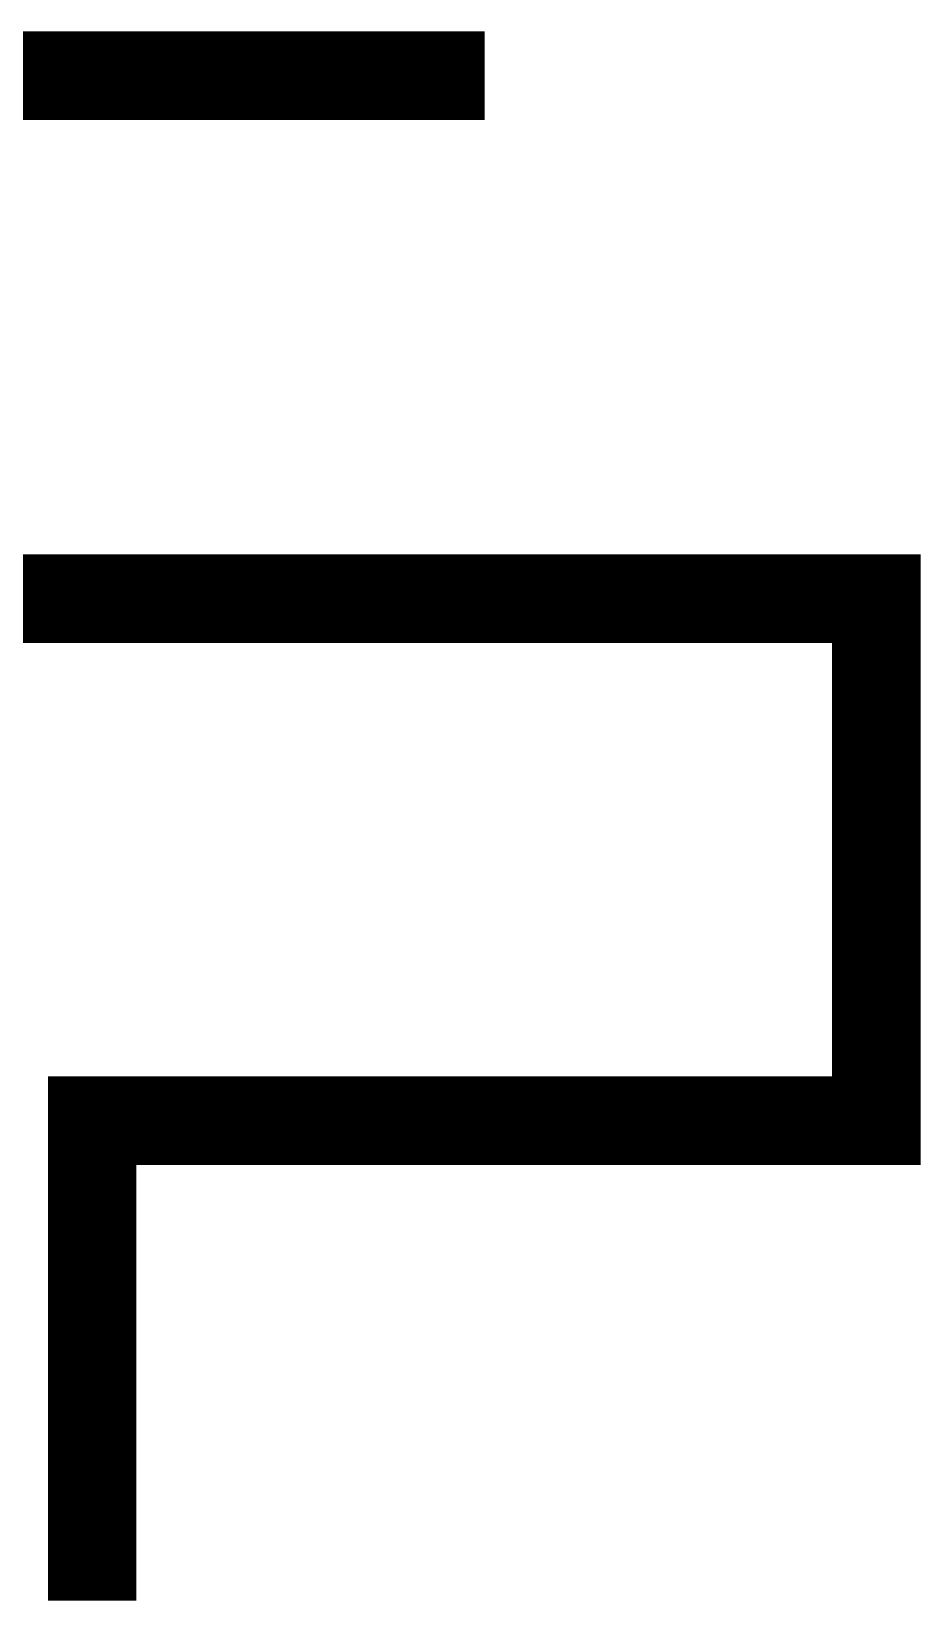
# Model space of a CAD drawing. Extents: x 7.43 to 8.92, y 8.58 to 10.
# Drawn here: x 8.121 to 8.925, y 8.577 to 9.997 of the extents above; entities that cross this region are included whole.
import ezdxf

# ---------------------------------------------------------------- set-up
doc = ezdxf.new("R2010")
doc.units = 0
doc.header["$LTSCALE"] = 25
doc.layers.get('0').update_dxf_attribs({"linetype": 'CONTINUOUS'})

msp = doc.modelspace()

# ---------------------------------------------------------------- linework, layer by layer
at = {"color": 2, "const_width": 0.001}
for points in [[(7.428, 9.917), (8.53, 9.917), (8.53, 9.996), (7.428, 9.996), (7.428, 9.917)], [(7.428, 9.995), (8.53, 9.995)], [(7.428, 9.994), (8.53, 9.994)], [(7.428, 9.993), (8.53, 9.993)], [(7.428, 9.992), (8.53, 9.992)], [(7.428, 9.991), (8.53, 9.991)], [(7.428, 9.99), (8.53, 9.99)], [(7.428, 9.989), (8.53, 9.989)], [(7.428, 9.988), (8.53, 9.988)], [(7.428, 9.987), (8.53, 9.987)], [(7.428, 9.986), (8.53, 9.986)], [(7.428, 9.985), (8.53, 9.985)], [(7.428, 9.984), (8.53, 9.984)], [(7.428, 9.983), (8.53, 9.983)], [(7.428, 9.982), (8.53, 9.982)], [(7.428, 9.981), (8.53, 9.981)], [(7.428, 9.98), (8.53, 9.98)], [(7.428, 9.979), (8.53, 9.979)], [(7.428, 9.978), (8.53, 9.978)], [(7.428, 9.977), (8.53, 9.977)], [(7.428, 9.976), (8.53, 9.976)], [(7.428, 9.975), (8.53, 9.975)], [(7.428, 9.974), (8.53, 9.974)], [(7.428, 9.973), (8.53, 9.973)], [(7.428, 9.972), (8.53, 9.972)], [(7.428, 9.971), (8.53, 9.971)], [(7.428, 9.97), (8.53, 9.97)], [(7.428, 9.969), (8.53, 9.969)], [(7.428, 9.968), (8.53, 9.968)], [(7.428, 9.967), (8.53, 9.967)], [(7.428, 9.966), (8.53, 9.966)], [(7.428, 9.965), (8.53, 9.965)], [(7.428, 9.964), (8.53, 9.964)], [(7.428, 9.963), (8.53, 9.963)], [(7.428, 9.962), (8.53, 9.962)], [(7.428, 9.961), (8.53, 9.961)], [(7.428, 9.96), (8.53, 9.96)], [(7.428, 9.959), (8.53, 9.959)], [(7.428, 9.958), (8.53, 9.958)], [(7.428, 9.957), (8.53, 9.957)], [(7.428, 9.956), (8.53, 9.956)], [(7.428, 9.955), (8.53, 9.955)], [(7.428, 9.954), (8.53, 9.954)], [(7.428, 9.953), (8.53, 9.953)], [(7.428, 9.952), (8.53, 9.952)], [(7.428, 9.951), (8.53, 9.951)], [(7.428, 9.95), (8.53, 9.95)], [(7.428, 9.949), (8.53, 9.949)], [(7.428, 9.948), (8.53, 9.948)], [(7.428, 9.947), (8.53, 9.947)], [(7.428, 9.946), (8.53, 9.946)], [(7.428, 9.945), (8.53, 9.945)], [(7.428, 9.944), (8.53, 9.944)], [(7.428, 9.943), (8.53, 9.943)], [(7.428, 9.942), (8.53, 9.942)], [(7.428, 9.941), (8.53, 9.941)], [(7.428, 9.94), (8.53, 9.94)], [(7.428, 9.939), (8.53, 9.939)], [(7.428, 9.938), (8.53, 9.938)], [(7.428, 9.937), (8.53, 9.937)], [(7.428, 9.936), (8.53, 9.936)], [(7.428, 9.935), (8.53, 9.935)], [(7.428, 9.934), (8.53, 9.934)], [(7.428, 9.933), (8.53, 9.933)], [(7.428, 9.932), (8.53, 9.932)], [(7.428, 9.931), (8.53, 9.931)], [(7.428, 9.93), (8.53, 9.93)], [(7.428, 9.929), (8.53, 9.929)], [(7.428, 9.928), (8.53, 9.928)], [(7.428, 9.927), (8.53, 9.927)], [(7.428, 9.926), (8.53, 9.926)], [(7.428, 9.925), (8.53, 9.925)], [(7.428, 9.924), (8.53, 9.924)], [(7.428, 9.923), (8.53, 9.923)], [(7.428, 9.922), (8.53, 9.922)], [(7.428, 9.921), (8.53, 9.921)], [(7.428, 9.92), (8.53, 9.92)], [(7.428, 9.919), (8.53, 9.919)], [(7.428, 9.918), (8.53, 9.918)], [(7.428, 9.917), (8.53, 9.917)], [(7.428, 9.444), (8.924, 9.444), (8.924, 9.523), (7.428, 9.523), (7.428, 9.444)], [(7.428, 9.523), (8.924, 9.523)], [(7.428, 9.522), (8.924, 9.522)], [(7.428, 9.521), (8.924, 9.521)], [(7.428, 9.52), (8.924, 9.52)], [(7.428, 9.519), (8.924, 9.519)], [(7.428, 9.518), (8.924, 9.518)], [(7.428, 9.517), (8.924, 9.517)], [(7.428, 9.516), (8.924, 9.516)], [(7.428, 9.515), (8.924, 9.515)], [(7.428, 9.514), (8.924, 9.514)], [(7.428, 9.513), (8.924, 9.513)], [(7.428, 9.512), (8.924, 9.512)], [(7.428, 9.511), (8.924, 9.511)], [(7.428, 9.51), (8.924, 9.51)], [(7.428, 9.509), (8.924, 9.509)], [(7.428, 9.508), (8.924, 9.508)], [(7.428, 9.507), (8.924, 9.507)], [(7.428, 9.506), (8.924, 9.506)], [(7.428, 9.505), (8.924, 9.505)], [(7.428, 9.504), (8.924, 9.504)], [(7.428, 9.503), (8.924, 9.503)], [(7.428, 9.502), (8.924, 9.502)], [(7.428, 9.501), (8.924, 9.501)], [(7.428, 9.5), (8.924, 9.5)], [(7.428, 9.499), (8.924, 9.499)], [(7.428, 9.498), (8.924, 9.498)], [(7.428, 9.497), (8.924, 9.497)], [(7.428, 9.496), (8.924, 9.496)], [(7.428, 9.495), (8.924, 9.495)], [(7.428, 9.494), (8.924, 9.494)], [(7.428, 9.493), (8.924, 9.493)], [(7.428, 9.492), (8.924, 9.492)], [(7.428, 9.491), (8.924, 9.491)], [(7.428, 9.49), (8.924, 9.49)], [(7.428, 9.489), (8.924, 9.489)], [(7.428, 9.488), (8.924, 9.488)], [(7.428, 9.487), (8.924, 9.487)], [(7.428, 9.486), (8.924, 9.486)], [(7.428, 9.485), (8.924, 9.485)], [(7.428, 9.484), (8.924, 9.484)], [(7.428, 9.483), (8.924, 9.483)], [(7.428, 9.482), (8.924, 9.482)], [(7.428, 9.481), (8.924, 9.481)], [(7.428, 9.48), (8.924, 9.48)], [(7.428, 9.479), (8.924, 9.479)], [(7.428, 9.478), (8.924, 9.478)], [(7.428, 9.477), (8.924, 9.477)], [(7.428, 9.476), (8.924, 9.476)], [(7.428, 9.475), (8.924, 9.475)], [(7.428, 9.474), (8.924, 9.474)], [(7.428, 9.473), (8.924, 9.473)], [(7.428, 9.472), (8.924, 9.472)], [(7.428, 9.471), (8.924, 9.471)], [(7.428, 9.47), (8.924, 9.47)], [(7.428, 9.469), (8.924, 9.469)], [(7.428, 9.468), (8.924, 9.468)], [(7.428, 9.467), (8.924, 9.467)], [(7.428, 9.466), (8.924, 9.466)], [(7.428, 9.465), (8.924, 9.465)], [(7.428, 9.464), (8.924, 9.464)], [(7.428, 9.463), (8.924, 9.463)], [(7.428, 9.462), (8.924, 9.462)], [(7.428, 9.461), (8.924, 9.461)], [(7.428, 9.46), (8.924, 9.46)], [(7.428, 9.459), (8.924, 9.459)], [(7.428, 9.458), (8.924, 9.458)], [(7.428, 9.457), (8.924, 9.457)], [(7.428, 9.456), (8.924, 9.456)], [(7.428, 9.455), (8.924, 9.455)], [(7.428, 9.454), (8.924, 9.454)], [(7.428, 9.453), (8.924, 9.453)], [(7.428, 9.452), (8.924, 9.452)], [(7.428, 9.451), (8.924, 9.451)], [(7.428, 9.45), (8.924, 9.45)], [(7.428, 9.449), (8.924, 9.449)], [(7.428, 9.448), (8.924, 9.448)], [(7.428, 9.447), (8.924, 9.447)], [(7.428, 9.446), (8.924, 9.446)], [(7.428, 9.445), (8.924, 9.445)], [(8.924, 9.444), (8.845, 9.444), (8.845, 9.051), (8.924, 9.051), (8.924, 9.444)], [(8.845, 9.444), (8.924, 9.444)], [(8.845, 9.443), (8.924, 9.443)], [(8.845, 9.442), (8.924, 9.442)], [(8.845, 9.441), (8.924, 9.441)], [(8.845, 9.44), (8.924, 9.44)], [(8.845, 9.439), (8.924, 9.439)], [(8.845, 9.438), (8.924, 9.438)], [(8.845, 9.437), (8.924, 9.437)], [(8.845, 9.436), (8.924, 9.436)], [(8.845, 9.435), (8.924, 9.435)], [(8.845, 9.434), (8.924, 9.434)], [(8.845, 9.433), (8.924, 9.433)], [(8.845, 9.432), (8.924, 9.432)], [(8.845, 9.431), (8.924, 9.431)], [(8.845, 9.43), (8.924, 9.43)], [(8.845, 9.429), (8.924, 9.429)], [(8.845, 9.428), (8.924, 9.428)], [(8.845, 9.427), (8.924, 9.427)], [(8.845, 9.426), (8.924, 9.426)], [(8.845, 9.425), (8.924, 9.425)], [(8.845, 9.424), (8.924, 9.424)], [(8.845, 9.423), (8.924, 9.423)], [(8.845, 9.422), (8.924, 9.422)], [(8.845, 9.421), (8.924, 9.421)], [(8.845, 9.42), (8.924, 9.42)], [(8.845, 9.419), (8.924, 9.419)], [(8.845, 9.418), (8.924, 9.418)], [(8.845, 9.417), (8.924, 9.417)], [(8.845, 9.416), (8.924, 9.416)], [(8.845, 9.415), (8.924, 9.415)], [(8.845, 9.414), (8.924, 9.414)], [(8.845, 9.413), (8.924, 9.413)], [(8.845, 9.412), (8.924, 9.412)], [(8.845, 9.411), (8.924, 9.411)], [(8.845, 9.41), (8.924, 9.41)], [(8.845, 9.409), (8.924, 9.409)], [(8.845, 9.408), (8.924, 9.408)], [(8.845, 9.407), (8.924, 9.407)], [(8.845, 9.406), (8.924, 9.406)], [(8.845, 9.405), (8.924, 9.405)], [(8.845, 9.404), (8.924, 9.404)], [(8.845, 9.403), (8.924, 9.403)], [(8.845, 9.402), (8.924, 9.402)], [(8.845, 9.401), (8.924, 9.401)], [(8.845, 9.4), (8.924, 9.4)], [(8.845, 9.399), (8.924, 9.399)], [(8.845, 9.398), (8.924, 9.398)], [(8.845, 9.397), (8.924, 9.397)], [(8.845, 9.396), (8.924, 9.396)], [(8.845, 9.395), (8.924, 9.395)], [(8.845, 9.394), (8.924, 9.394)], [(8.845, 9.393), (8.924, 9.393)], [(8.845, 9.392), (8.924, 9.392)], [(8.845, 9.391), (8.924, 9.391)], [(8.845, 9.39), (8.924, 9.39)], [(8.845, 9.389), (8.924, 9.389)], [(8.845, 9.388), (8.924, 9.388)], [(8.845, 9.387), (8.924, 9.387)], [(8.845, 9.386), (8.924, 9.386)], [(8.845, 9.385), (8.924, 9.385)], [(8.845, 9.384), (8.924, 9.384)], [(8.845, 9.383), (8.924, 9.383)], [(8.845, 9.382), (8.924, 9.382)], [(8.845, 9.381), (8.924, 9.381)], [(8.845, 9.38), (8.924, 9.38)], [(8.845, 9.379), (8.924, 9.379)], [(8.845, 9.378), (8.924, 9.378)], [(8.845, 9.377), (8.924, 9.377)], [(8.845, 9.376), (8.924, 9.376)], [(8.845, 9.375), (8.924, 9.375)], [(8.845, 9.374), (8.924, 9.374)], [(8.845, 9.373), (8.924, 9.373)], [(8.845, 9.372), (8.924, 9.372)], [(8.845, 9.371), (8.924, 9.371)], [(8.845, 9.37), (8.924, 9.37)], [(8.845, 9.369), (8.924, 9.369)], [(8.845, 9.368), (8.924, 9.368)], [(8.845, 9.367), (8.924, 9.367)], [(8.845, 9.366), (8.924, 9.366)], [(8.845, 9.365), (8.924, 9.365)], [(8.845, 9.364), (8.924, 9.364)], [(8.845, 9.363), (8.924, 9.363)], [(8.845, 9.362), (8.924, 9.362)], [(8.845, 9.361), (8.924, 9.361)], [(8.845, 9.36), (8.924, 9.36)], [(8.845, 9.359), (8.924, 9.359)], [(8.845, 9.358), (8.924, 9.358)], [(8.845, 9.357), (8.924, 9.357)], [(8.845, 9.356), (8.924, 9.356)], [(8.845, 9.355), (8.924, 9.355)], [(8.845, 9.354), (8.924, 9.354)], [(8.845, 9.353), (8.924, 9.353)], [(8.845, 9.352), (8.924, 9.352)], [(8.845, 9.351), (8.924, 9.351)], [(8.845, 9.35), (8.924, 9.35)], [(8.845, 9.349), (8.924, 9.349)], [(8.845, 9.348), (8.924, 9.348)], [(8.845, 9.347), (8.924, 9.347)], [(8.845, 9.346), (8.924, 9.346)], [(8.845, 9.345), (8.924, 9.345)], [(8.845, 9.344), (8.924, 9.344)], [(8.845, 9.343), (8.924, 9.343)], [(8.845, 9.342), (8.924, 9.342)], [(8.845, 9.341), (8.924, 9.341)], [(8.845, 9.34), (8.924, 9.34)], [(8.845, 9.339), (8.924, 9.339)], [(8.845, 9.338), (8.924, 9.338)], [(8.845, 9.337), (8.924, 9.337)], [(8.845, 9.336), (8.924, 9.336)], [(8.845, 9.335), (8.924, 9.335)], [(8.845, 9.334), (8.924, 9.334)], [(8.845, 9.333), (8.924, 9.333)], [(8.845, 9.332), (8.924, 9.332)], [(8.845, 9.331), (8.924, 9.331)], [(8.845, 9.33), (8.924, 9.33)], [(8.845, 9.329), (8.924, 9.329)], [(8.845, 9.328), (8.924, 9.328)], [(8.845, 9.327), (8.924, 9.327)], [(8.845, 9.326), (8.924, 9.326)], [(8.845, 9.325), (8.924, 9.325)], [(8.845, 9.324), (8.924, 9.324)], [(8.845, 9.323), (8.924, 9.323)], [(8.845, 9.322), (8.924, 9.322)], [(8.845, 9.321), (8.924, 9.321)], [(8.845, 9.32), (8.924, 9.32)], [(8.845, 9.319), (8.924, 9.319)], [(8.845, 9.318), (8.924, 9.318)], [(8.845, 9.317), (8.924, 9.317)], [(8.845, 9.316), (8.924, 9.316)], [(8.845, 9.315), (8.924, 9.315)], [(8.845, 9.314), (8.924, 9.314)], [(8.845, 9.313), (8.924, 9.313)], [(8.845, 9.312), (8.924, 9.312)], [(8.845, 9.311), (8.924, 9.311)], [(8.845, 9.31), (8.924, 9.31)], [(8.845, 9.309), (8.924, 9.309)], [(8.845, 9.308), (8.924, 9.308)], [(8.845, 9.307), (8.924, 9.307)], [(8.845, 9.306), (8.924, 9.306)], [(8.845, 9.305), (8.924, 9.305)], [(8.845, 9.304), (8.924, 9.304)], [(8.845, 9.303), (8.924, 9.303)], [(8.845, 9.302), (8.924, 9.302)], [(8.845, 9.301), (8.924, 9.301)], [(8.845, 9.3), (8.924, 9.3)], [(8.845, 9.299), (8.924, 9.299)], [(8.845, 9.298), (8.924, 9.298)], [(8.845, 9.297), (8.924, 9.297)], [(8.845, 9.296), (8.924, 9.296)], [(8.845, 9.295), (8.924, 9.295)], [(8.845, 9.294), (8.924, 9.294)], [(8.845, 9.293), (8.924, 9.293)], [(8.845, 9.292), (8.924, 9.292)], [(8.845, 9.291), (8.924, 9.291)], [(8.845, 9.29), (8.924, 9.29)], [(8.845, 9.289), (8.924, 9.289)], [(8.845, 9.288), (8.924, 9.288)], [(8.845, 9.287), (8.924, 9.287)], [(8.845, 9.286), (8.924, 9.286)], [(8.845, 9.285), (8.924, 9.285)], [(8.845, 9.284), (8.924, 9.284)], [(8.845, 9.283), (8.924, 9.283)], [(8.845, 9.282), (8.924, 9.282)], [(8.845, 9.281), (8.924, 9.281)], [(8.845, 9.28), (8.924, 9.28)], [(8.845, 9.279), (8.924, 9.279)], [(8.845, 9.278), (8.924, 9.278)], [(8.845, 9.277), (8.924, 9.277)], [(8.845, 9.276), (8.924, 9.276)], [(8.845, 9.275), (8.924, 9.275)], [(8.845, 9.274), (8.924, 9.274)], [(8.845, 9.273), (8.924, 9.273)], [(8.845, 9.272), (8.924, 9.272)], [(8.845, 9.271), (8.924, 9.271)], [(8.845, 9.27), (8.924, 9.27)], [(8.845, 9.269), (8.924, 9.269)], [(8.845, 9.268), (8.924, 9.268)], [(8.845, 9.267), (8.924, 9.267)], [(8.845, 9.266), (8.924, 9.266)], [(8.845, 9.265), (8.924, 9.265)], [(8.845, 9.264), (8.924, 9.264)], [(8.845, 9.263), (8.924, 9.263)], [(8.845, 9.262), (8.924, 9.262)], [(8.845, 9.261), (8.924, 9.261)], [(8.845, 9.26), (8.924, 9.26)], [(8.845, 9.259), (8.924, 9.259)], [(8.845, 9.258), (8.924, 9.258)], [(8.845, 9.257), (8.924, 9.257)], [(8.845, 9.256), (8.924, 9.256)], [(8.845, 9.255), (8.924, 9.255)], [(8.845, 9.254), (8.924, 9.254)], [(8.845, 9.253), (8.924, 9.253)], [(8.845, 9.252), (8.924, 9.252)], [(8.845, 9.251), (8.924, 9.251)], [(8.845, 9.25), (8.924, 9.25)], [(8.845, 9.249), (8.924, 9.249)], [(8.845, 9.248), (8.924, 9.248)], [(8.845, 9.247), (8.924, 9.247)], [(8.845, 9.246), (8.924, 9.246)], [(8.845, 9.245), (8.924, 9.245)], [(8.845, 9.244), (8.924, 9.244)], [(8.845, 9.243), (8.924, 9.243)], [(8.845, 9.242), (8.924, 9.242)], [(8.845, 9.241), (8.924, 9.241)], [(8.845, 9.24), (8.924, 9.24)], [(8.845, 9.239), (8.924, 9.239)], [(8.845, 9.238), (8.924, 9.238)], [(8.845, 9.237), (8.924, 9.237)], [(8.845, 9.236), (8.924, 9.236)], [(8.845, 9.235), (8.924, 9.235)], [(8.845, 9.234), (8.924, 9.234)], [(8.845, 9.233), (8.924, 9.233)], [(8.845, 9.232), (8.924, 9.232)], [(8.845, 9.231), (8.924, 9.231)], [(8.845, 9.23), (8.924, 9.23)], [(8.845, 9.229), (8.924, 9.229)], [(8.845, 9.228), (8.924, 9.228)], [(8.845, 9.227), (8.924, 9.227)], [(8.845, 9.226), (8.924, 9.226)], [(8.845, 9.225), (8.924, 9.225)], [(8.845, 9.224), (8.924, 9.224)], [(8.845, 9.223), (8.924, 9.223)], [(8.845, 9.222), (8.924, 9.222)], [(8.845, 9.221), (8.924, 9.221)], [(8.845, 9.22), (8.924, 9.22)], [(8.845, 9.219), (8.924, 9.219)], [(8.845, 9.218), (8.924, 9.218)], [(8.845, 9.217), (8.924, 9.217)], [(8.845, 9.216), (8.924, 9.216)], [(8.845, 9.215), (8.924, 9.215)], [(8.845, 9.214), (8.924, 9.214)], [(8.845, 9.213), (8.924, 9.213)], [(8.845, 9.212), (8.924, 9.212)], [(8.845, 9.211), (8.924, 9.211)], [(8.845, 9.21), (8.924, 9.21)], [(8.845, 9.209), (8.924, 9.209)], [(8.845, 9.208), (8.924, 9.208)], [(8.845, 9.207), (8.924, 9.207)], [(8.845, 9.206), (8.924, 9.206)], [(8.845, 9.205), (8.924, 9.205)], [(8.845, 9.204), (8.924, 9.204)], [(8.845, 9.203), (8.924, 9.203)], [(8.845, 9.202), (8.924, 9.202)], [(8.845, 9.201), (8.924, 9.201)], [(8.845, 9.2), (8.924, 9.2)], [(8.845, 9.199), (8.924, 9.199)], [(8.845, 9.198), (8.924, 9.198)], [(8.845, 9.197), (8.924, 9.197)], [(8.845, 9.196), (8.924, 9.196)], [(8.845, 9.195), (8.924, 9.195)], [(8.845, 9.194), (8.924, 9.194)], [(8.845, 9.193), (8.924, 9.193)], [(8.845, 9.192), (8.924, 9.192)], [(8.845, 9.191), (8.924, 9.191)], [(8.845, 9.19), (8.924, 9.19)], [(8.845, 9.189), (8.924, 9.189)], [(8.845, 9.188), (8.924, 9.188)], [(8.845, 9.187), (8.924, 9.187)], [(8.845, 9.186), (8.924, 9.186)], [(8.845, 9.185), (8.924, 9.185)], [(8.845, 9.184), (8.924, 9.184)], [(8.845, 9.183), (8.924, 9.183)], [(8.845, 9.182), (8.924, 9.182)], [(8.845, 9.181), (8.924, 9.181)], [(8.845, 9.18), (8.924, 9.18)], [(8.845, 9.179), (8.924, 9.179)], [(8.845, 9.178), (8.924, 9.178)], [(8.845, 9.177), (8.924, 9.177)], [(8.845, 9.176), (8.924, 9.176)], [(8.845, 9.175), (8.924, 9.175)], [(8.845, 9.174), (8.924, 9.174)], [(8.845, 9.173), (8.924, 9.173)], [(8.845, 9.172), (8.924, 9.172)], [(8.845, 9.171), (8.924, 9.171)], [(8.845, 9.17), (8.924, 9.17)], [(8.845, 9.169), (8.924, 9.169)], [(8.845, 9.168), (8.924, 9.168)], [(8.845, 9.167), (8.924, 9.167)], [(8.845, 9.166), (8.924, 9.166)], [(8.845, 9.165), (8.924, 9.165)], [(8.845, 9.164), (8.924, 9.164)], [(8.845, 9.163), (8.924, 9.163)], [(8.845, 9.162), (8.924, 9.162)], [(8.845, 9.161), (8.924, 9.161)], [(8.845, 9.16), (8.924, 9.16)], [(8.845, 9.159), (8.924, 9.159)], [(8.845, 9.158), (8.924, 9.158)], [(8.845, 9.157), (8.924, 9.157)], [(8.845, 9.156), (8.924, 9.156)], [(8.845, 9.155), (8.924, 9.155)], [(8.845, 9.154), (8.924, 9.154)], [(8.845, 9.153), (8.924, 9.153)], [(8.845, 9.152), (8.924, 9.152)], [(8.845, 9.151), (8.924, 9.151)], [(8.845, 9.15), (8.924, 9.15)], [(8.845, 9.149), (8.924, 9.149)], [(8.845, 9.148), (8.924, 9.148)], [(8.845, 9.147), (8.924, 9.147)], [(8.845, 9.146), (8.924, 9.146)], [(8.845, 9.145), (8.924, 9.145)], [(8.845, 9.144), (8.924, 9.144)], [(8.845, 9.143), (8.924, 9.143)], [(8.845, 9.142), (8.924, 9.142)], [(8.845, 9.141), (8.924, 9.141)], [(8.845, 9.14), (8.924, 9.14)], [(8.845, 9.139), (8.924, 9.139)], [(8.845, 9.138), (8.924, 9.138)], [(8.845, 9.137), (8.924, 9.137)], [(8.845, 9.136), (8.924, 9.136)], [(8.845, 9.135), (8.924, 9.135)], [(8.845, 9.134), (8.924, 9.134)], [(8.845, 9.133), (8.924, 9.133)], [(8.845, 9.132), (8.924, 9.132)], [(8.845, 9.131), (8.924, 9.131)], [(8.845, 9.13), (8.924, 9.13)], [(8.845, 9.129), (8.924, 9.129)], [(8.845, 9.128), (8.924, 9.128)], [(8.845, 9.127), (8.924, 9.127)], [(8.845, 9.126), (8.924, 9.126)], [(8.845, 9.125), (8.924, 9.125)], [(8.845, 9.124), (8.924, 9.124)], [(8.845, 9.123), (8.924, 9.123)], [(8.845, 9.122), (8.924, 9.122)], [(8.845, 9.121), (8.924, 9.121)], [(8.845, 9.12), (8.924, 9.12)], [(8.845, 9.119), (8.924, 9.119)], [(8.845, 9.118), (8.924, 9.118)], [(8.845, 9.117), (8.924, 9.117)], [(8.845, 9.116), (8.924, 9.116)], [(8.845, 9.115), (8.924, 9.115)], [(8.845, 9.114), (8.924, 9.114)], [(8.845, 9.113), (8.924, 9.113)], [(8.845, 9.112), (8.924, 9.112)], [(8.845, 9.111), (8.924, 9.111)], [(8.845, 9.11), (8.924, 9.11)], [(8.845, 9.109), (8.924, 9.109)], [(8.845, 9.108), (8.924, 9.108)], [(8.845, 9.107), (8.924, 9.107)], [(8.845, 9.106), (8.924, 9.106)], [(8.845, 9.105), (8.924, 9.105)], [(8.845, 9.104), (8.924, 9.104)], [(8.845, 9.103), (8.924, 9.103)], [(8.845, 9.102), (8.924, 9.102)], [(8.845, 9.101), (8.924, 9.101)], [(8.845, 9.1), (8.924, 9.1)], [(8.845, 9.099), (8.924, 9.099)], [(8.845, 9.098), (8.924, 9.098)], [(8.845, 9.097), (8.924, 9.097)], [(8.845, 9.096), (8.924, 9.096)], [(8.845, 9.095), (8.924, 9.095)], [(8.845, 9.094), (8.924, 9.094)], [(8.845, 9.093), (8.924, 9.093)], [(8.845, 9.092), (8.924, 9.092)], [(8.845, 9.091), (8.924, 9.091)], [(8.845, 9.09), (8.924, 9.09)], [(8.845, 9.089), (8.924, 9.089)], [(8.845, 9.088), (8.924, 9.088)], [(8.845, 9.087), (8.924, 9.087)], [(8.845, 9.086), (8.924, 9.086)], [(8.845, 9.085), (8.924, 9.085)], [(8.845, 9.084), (8.924, 9.084)], [(8.845, 9.083), (8.924, 9.083)], [(8.845, 9.082), (8.924, 9.082)], [(8.845, 9.081), (8.924, 9.081)], [(8.845, 9.08), (8.924, 9.08)], [(8.845, 9.079), (8.924, 9.079)], [(8.845, 9.078), (8.924, 9.078)], [(8.845, 9.077), (8.924, 9.077)], [(8.845, 9.076), (8.924, 9.076)], [(8.845, 9.075), (8.924, 9.075)], [(8.845, 9.074), (8.924, 9.074)], [(8.845, 9.073), (8.924, 9.073)], [(8.845, 9.072), (8.924, 9.072)], [(8.845, 9.071), (8.924, 9.071)], [(8.845, 9.07), (8.924, 9.07)], [(8.845, 9.069), (8.924, 9.069)], [(8.845, 9.068), (8.924, 9.068)], [(8.845, 9.067), (8.924, 9.067)], [(8.845, 9.066), (8.924, 9.066)], [(8.845, 9.065), (8.924, 9.065)], [(8.845, 9.064), (8.924, 9.064)], [(8.845, 9.063), (8.924, 9.063)], [(8.845, 9.062), (8.924, 9.062)], [(8.845, 9.061), (8.924, 9.061)], [(8.845, 9.06), (8.924, 9.06)], [(8.845, 9.059), (8.924, 9.059)], [(8.845, 9.058), (8.924, 9.058)], [(8.845, 9.057), (8.924, 9.057)], [(8.845, 9.056), (8.924, 9.056)], [(8.845, 9.055), (8.924, 9.055)], [(8.845, 9.054), (8.924, 9.054)], [(8.845, 9.053), (8.924, 9.053)], [(8.215, 8.972), (8.924, 8.972), (8.924, 9.051), (8.136, 9.051), (8.136, 8.972), (8.924, 8.972)], [(8.924, 9.043), (8.924, 9.051), (8.136, 9.051), (8.136, 9.043), (8.924, 9.043)], [(8.136, 9.05), (8.924, 9.05)], [(8.136, 9.049), (8.924, 9.049)], [(8.136, 9.048), (8.924, 9.048)], [(8.136, 9.047), (8.924, 9.047)], [(8.136, 9.046), (8.924, 9.046)], [(8.136, 9.045), (8.924, 9.045)], [(8.136, 9.044), (8.924, 9.044)], [(8.136, 9.042), (8.924, 9.042)], [(8.136, 9.041), (8.924, 9.041)], [(8.136, 9.04), (8.924, 9.04)], [(8.136, 9.039), (8.924, 9.039)], [(8.845, 9.052), (8.924, 9.052)], [(8.845, 9.051), (8.924, 9.051)], [(8.136, 9.038), (8.924, 9.038)], [(8.136, 9.037), (8.924, 9.037)], [(8.136, 9.036), (8.924, 9.036)], [(8.136, 9.035), (8.924, 9.035)], [(8.136, 9.034), (8.924, 9.034)], [(8.136, 9.033), (8.924, 9.033)], [(8.136, 9.032), (8.924, 9.032)], [(8.136, 9.031), (8.924, 9.031)], [(8.136, 9.03), (8.924, 9.03)], [(8.136, 9.029), (8.924, 9.029)], [(8.136, 9.028), (8.924, 9.028)], [(8.136, 9.027), (8.924, 9.027)], [(8.136, 9.026), (8.924, 9.026)], [(8.136, 9.025), (8.924, 9.025)], [(8.136, 9.024), (8.924, 9.024)], [(8.136, 9.023), (8.924, 9.023)], [(8.136, 9.022), (8.924, 9.022)], [(8.136, 9.021), (8.924, 9.021)], [(8.136, 9.02), (8.924, 9.02)], [(8.136, 9.019), (8.924, 9.019)], [(8.136, 9.018), (8.924, 9.018)], [(8.136, 9.017), (8.924, 9.017)], [(8.136, 9.016), (8.924, 9.016)], [(8.136, 9.015), (8.924, 9.015)], [(8.136, 9.014), (8.924, 9.014)], [(8.136, 9.013), (8.924, 9.013)], [(8.136, 9.012), (8.924, 9.012)], [(8.136, 9.011), (8.924, 9.011)], [(8.136, 9.01), (8.924, 9.01)], [(8.136, 9.009), (8.924, 9.009)], [(8.136, 9.008), (8.924, 9.008)], [(8.136, 9.007), (8.924, 9.007)], [(8.136, 9.006), (8.924, 9.006)], [(8.136, 9.005), (8.924, 9.005)], [(8.136, 9.004), (8.924, 9.004)], [(8.136, 9.003), (8.924, 9.003)], [(8.136, 9.002), (8.924, 9.002)], [(8.136, 9.001), (8.924, 9.001)], [(8.136, 9), (8.924, 9)], [(8.136, 8.999), (8.924, 8.999)], [(8.136, 8.998), (8.924, 8.998)], [(8.136, 8.997), (8.924, 8.997)], [(8.136, 8.996), (8.924, 8.996)], [(8.136, 8.995), (8.924, 8.995)], [(8.136, 8.994), (8.924, 8.994)], [(8.136, 8.993), (8.924, 8.993)], [(8.136, 8.992), (8.924, 8.992)], [(8.136, 8.991), (8.924, 8.991)], [(8.136, 8.99), (8.924, 8.99)], [(8.136, 8.989), (8.924, 8.989)], [(8.136, 8.988), (8.924, 8.988)], [(8.136, 8.987), (8.924, 8.987)], [(8.136, 8.986), (8.924, 8.986)], [(8.136, 8.985), (8.924, 8.985)], [(8.136, 8.984), (8.924, 8.984)], [(8.136, 8.983), (8.924, 8.983)], [(8.136, 8.982), (8.924, 8.982)], [(8.136, 8.981), (8.924, 8.981)], [(8.136, 8.98), (8.924, 8.98)], [(8.136, 8.979), (8.924, 8.979)], [(8.136, 8.978), (8.924, 8.978)], [(8.136, 8.977), (8.924, 8.977)], [(8.136, 8.976), (8.924, 8.976)], [(8.136, 8.975), (8.924, 8.975)], [(8.136, 8.974), (8.924, 8.974)], [(8.136, 8.973), (8.924, 8.973)], [(8.136, 8.578), (8.215, 8.578), (8.215, 8.972), (8.136, 8.972), (8.136, 8.578)], [(8.136, 8.972), (8.924, 8.972)], [(8.136, 8.972), (8.215, 8.972)], [(8.136, 8.971), (8.215, 8.971)], [(8.136, 8.97), (8.215, 8.97)], [(8.136, 8.969), (8.215, 8.969)], [(8.136, 8.968), (8.215, 8.968)], [(8.136, 8.967), (8.215, 8.967)], [(8.136, 8.966), (8.215, 8.966)], [(8.136, 8.965), (8.215, 8.965)], [(8.136, 8.964), (8.215, 8.964)], [(8.136, 8.963), (8.215, 8.963)], [(8.136, 8.962), (8.215, 8.962)], [(8.136, 8.961), (8.215, 8.961)], [(8.136, 8.96), (8.215, 8.96)], [(8.136, 8.959), (8.215, 8.959)], [(8.136, 8.958), (8.215, 8.958)], [(8.136, 8.957), (8.215, 8.957)], [(8.136, 8.956), (8.215, 8.956)], [(8.136, 8.955), (8.215, 8.955)], [(8.136, 8.954), (8.215, 8.954)], [(8.136, 8.953), (8.215, 8.953)], [(8.136, 8.952), (8.215, 8.952)], [(8.136, 8.951), (8.215, 8.951)], [(8.136, 8.95), (8.215, 8.95)], [(8.136, 8.949), (8.215, 8.949)], [(8.136, 8.948), (8.215, 8.948)], [(8.136, 8.947), (8.215, 8.947)], [(8.136, 8.946), (8.215, 8.946)], [(8.136, 8.945), (8.215, 8.945)], [(8.136, 8.944), (8.215, 8.944)], [(8.136, 8.943), (8.215, 8.943)], [(8.136, 8.942), (8.215, 8.942)], [(8.136, 8.941), (8.215, 8.941)], [(8.136, 8.94), (8.215, 8.94)], [(8.136, 8.939), (8.215, 8.939)], [(8.136, 8.938), (8.215, 8.938)], [(8.136, 8.937), (8.215, 8.937)], [(8.136, 8.936), (8.215, 8.936)], [(8.136, 8.935), (8.215, 8.935)], [(8.136, 8.934), (8.215, 8.934)], [(8.136, 8.933), (8.215, 8.933)], [(8.136, 8.932), (8.215, 8.932)], [(8.136, 8.931), (8.215, 8.931)], [(8.136, 8.93), (8.215, 8.93)], [(8.136, 8.929), (8.215, 8.929)], [(8.136, 8.928), (8.215, 8.928)], [(8.136, 8.927), (8.215, 8.927)], [(8.136, 8.926), (8.215, 8.926)], [(8.136, 8.925), (8.215, 8.925)], [(8.136, 8.924), (8.215, 8.924)], [(8.136, 8.923), (8.215, 8.923)], [(8.136, 8.922), (8.215, 8.922)], [(8.136, 8.921), (8.215, 8.921)], [(8.136, 8.92), (8.215, 8.92)], [(8.136, 8.919), (8.215, 8.919)], [(8.136, 8.918), (8.215, 8.918)], [(8.136, 8.917), (8.215, 8.917)], [(8.136, 8.916), (8.215, 8.916)], [(8.136, 8.915), (8.215, 8.915)], [(8.136, 8.914), (8.215, 8.914)], [(8.136, 8.913), (8.215, 8.913)], [(8.136, 8.912), (8.215, 8.912)], [(8.136, 8.911), (8.215, 8.911)], [(8.136, 8.91), (8.215, 8.91)], [(8.136, 8.909), (8.215, 8.909)], [(8.136, 8.908), (8.215, 8.908)], [(8.136, 8.907), (8.215, 8.907)], [(8.136, 8.906), (8.215, 8.906)], [(8.136, 8.905), (8.215, 8.905)], [(8.136, 8.904), (8.215, 8.904)], [(8.136, 8.903), (8.215, 8.903)], [(8.136, 8.902), (8.215, 8.902)], [(8.136, 8.901), (8.215, 8.901)], [(8.136, 8.9), (8.215, 8.9)], [(8.136, 8.899), (8.215, 8.899)], [(8.136, 8.898), (8.215, 8.898)], [(8.136, 8.897), (8.215, 8.897)], [(8.136, 8.896), (8.215, 8.896)], [(8.136, 8.895), (8.215, 8.895)], [(8.136, 8.894), (8.215, 8.894)], [(8.136, 8.893), (8.215, 8.893)], [(8.136, 8.892), (8.215, 8.892)], [(8.136, 8.891), (8.215, 8.891)], [(8.136, 8.89), (8.215, 8.89)], [(8.136, 8.889), (8.215, 8.889)], [(8.136, 8.888), (8.215, 8.888)], [(8.136, 8.887), (8.215, 8.887)], [(8.136, 8.886), (8.215, 8.886)], [(8.136, 8.885), (8.215, 8.885)], [(8.136, 8.884), (8.215, 8.884)], [(8.136, 8.883), (8.215, 8.883)], [(8.136, 8.882), (8.215, 8.882)], [(8.136, 8.881), (8.215, 8.881)], [(8.136, 8.88), (8.215, 8.88)], [(8.136, 8.879), (8.215, 8.879)], [(8.136, 8.878), (8.215, 8.878)], [(8.136, 8.877), (8.215, 8.877)], [(8.136, 8.876), (8.215, 8.876)], [(8.136, 8.875), (8.215, 8.875)], [(8.136, 8.874), (8.215, 8.874)], [(8.136, 8.873), (8.215, 8.873)], [(8.136, 8.872), (8.215, 8.872)], [(8.136, 8.871), (8.215, 8.871)], [(8.136, 8.87), (8.215, 8.87)], [(8.136, 8.869), (8.215, 8.869)], [(8.136, 8.868), (8.215, 8.868)], [(8.136, 8.867), (8.215, 8.867)], [(8.136, 8.866), (8.215, 8.866)], [(8.136, 8.865), (8.215, 8.865)], [(8.136, 8.864), (8.215, 8.864)], [(8.136, 8.863), (8.215, 8.863)], [(8.136, 8.862), (8.215, 8.862)], [(8.136, 8.861), (8.215, 8.861)], [(8.136, 8.86), (8.215, 8.86)], [(8.136, 8.859), (8.215, 8.859)], [(8.136, 8.858), (8.215, 8.858)], [(8.136, 8.857), (8.215, 8.857)], [(8.136, 8.856), (8.215, 8.856)], [(8.136, 8.855), (8.215, 8.855)], [(8.136, 8.854), (8.215, 8.854)], [(8.136, 8.853), (8.215, 8.853)], [(8.136, 8.852), (8.215, 8.852)], [(8.136, 8.851), (8.215, 8.851)], [(8.136, 8.85), (8.215, 8.85)], [(8.136, 8.849), (8.215, 8.849)], [(8.136, 8.848), (8.215, 8.848)], [(8.136, 8.847), (8.215, 8.847)], [(8.136, 8.846), (8.215, 8.846)], [(8.136, 8.845), (8.215, 8.845)], [(8.136, 8.844), (8.215, 8.844)], [(8.136, 8.843), (8.215, 8.843)], [(8.136, 8.842), (8.215, 8.842)], [(8.136, 8.841), (8.215, 8.841)], [(8.136, 8.84), (8.215, 8.84)], [(8.136, 8.839), (8.215, 8.839)], [(8.136, 8.838), (8.215, 8.838)], [(8.136, 8.837), (8.215, 8.837)], [(8.136, 8.836), (8.215, 8.836)], [(8.136, 8.835), (8.215, 8.835)], [(8.136, 8.834), (8.215, 8.834)], [(8.136, 8.833), (8.215, 8.833)], [(8.136, 8.832), (8.215, 8.832)], [(8.136, 8.831), (8.215, 8.831)], [(8.136, 8.83), (8.215, 8.83)], [(8.136, 8.829), (8.215, 8.829)], [(8.136, 8.828), (8.215, 8.828)], [(8.136, 8.827), (8.215, 8.827)], [(8.136, 8.826), (8.215, 8.826)], [(8.136, 8.825), (8.215, 8.825)], [(8.136, 8.824), (8.215, 8.824)], [(8.136, 8.823), (8.215, 8.823)], [(8.136, 8.822), (8.215, 8.822)], [(8.136, 8.821), (8.215, 8.821)], [(8.136, 8.82), (8.215, 8.82)], [(8.136, 8.819), (8.215, 8.819)], [(8.136, 8.818), (8.215, 8.818)], [(8.136, 8.817), (8.215, 8.817)], [(8.136, 8.816), (8.215, 8.816)], [(8.136, 8.815), (8.215, 8.815)], [(8.136, 8.814), (8.215, 8.814)], [(8.136, 8.813), (8.215, 8.813)], [(8.136, 8.812), (8.215, 8.812)], [(8.136, 8.811), (8.215, 8.811)], [(8.136, 8.81), (8.215, 8.81)], [(8.136, 8.809), (8.215, 8.809)], [(8.136, 8.808), (8.215, 8.808)], [(8.136, 8.807), (8.215, 8.807)], [(8.136, 8.806), (8.215, 8.806)], [(8.136, 8.805), (8.215, 8.805)], [(8.136, 8.804), (8.215, 8.804)], [(8.136, 8.803), (8.215, 8.803)], [(8.136, 8.802), (8.215, 8.802)], [(8.136, 8.801), (8.215, 8.801)], [(8.136, 8.8), (8.215, 8.8)], [(8.136, 8.799), (8.215, 8.799)], [(8.136, 8.798), (8.215, 8.798)], [(8.136, 8.797), (8.215, 8.797)], [(8.136, 8.796), (8.215, 8.796)], [(8.136, 8.795), (8.215, 8.795)], [(8.136, 8.794), (8.215, 8.794)], [(8.136, 8.793), (8.215, 8.793)], [(8.136, 8.792), (8.215, 8.792)], [(8.136, 8.791), (8.215, 8.791)], [(8.136, 8.79), (8.215, 8.79)], [(8.136, 8.789), (8.215, 8.789)], [(8.136, 8.788), (8.215, 8.788)], [(8.136, 8.787), (8.215, 8.787)], [(8.136, 8.786), (8.215, 8.786)], [(8.136, 8.785), (8.215, 8.785)], [(8.136, 8.784), (8.215, 8.784)], [(8.136, 8.783), (8.215, 8.783)], [(8.136, 8.782), (8.215, 8.782)], [(8.136, 8.781), (8.215, 8.781)], [(8.136, 8.78), (8.215, 8.78)], [(8.136, 8.779), (8.215, 8.779)], [(8.136, 8.778), (8.215, 8.778)], [(8.136, 8.777), (8.215, 8.777)], [(8.136, 8.776), (8.215, 8.776)], [(8.136, 8.775), (8.215, 8.775)], [(8.136, 8.774), (8.215, 8.774)], [(8.136, 8.773), (8.215, 8.773)], [(8.136, 8.772), (8.215, 8.772)], [(8.136, 8.771), (8.215, 8.771)], [(8.136, 8.77), (8.215, 8.77)], [(8.136, 8.769), (8.215, 8.769)], [(8.136, 8.768), (8.215, 8.768)], [(8.136, 8.767), (8.215, 8.767)], [(8.136, 8.766), (8.215, 8.766)], [(8.136, 8.765), (8.215, 8.765)], [(8.136, 8.764), (8.215, 8.764)], [(8.136, 8.763), (8.215, 8.763)], [(8.136, 8.762), (8.215, 8.762)], [(8.136, 8.761), (8.215, 8.761)], [(8.136, 8.76), (8.215, 8.76)], [(8.136, 8.759), (8.215, 8.759)], [(8.136, 8.758), (8.215, 8.758)], [(8.136, 8.757), (8.215, 8.757)], [(8.136, 8.756), (8.215, 8.756)], [(8.136, 8.755), (8.215, 8.755)], [(8.136, 8.754), (8.215, 8.754)], [(8.136, 8.753), (8.215, 8.753)], [(8.136, 8.752), (8.215, 8.752)], [(8.136, 8.751), (8.215, 8.751)], [(8.136, 8.75), (8.215, 8.75)], [(8.136, 8.749), (8.215, 8.749)], [(8.136, 8.748), (8.215, 8.748)], [(8.136, 8.747), (8.215, 8.747)], [(8.136, 8.746), (8.215, 8.746)], [(8.136, 8.745), (8.215, 8.745)], [(8.136, 8.744), (8.215, 8.744)], [(8.136, 8.743), (8.215, 8.743)], [(8.136, 8.742), (8.215, 8.742)], [(8.136, 8.741), (8.215, 8.741)], [(8.136, 8.74), (8.215, 8.74)], [(8.136, 8.739), (8.215, 8.739)], [(8.136, 8.738), (8.215, 8.738)], [(8.136, 8.737), (8.215, 8.737)], [(8.136, 8.736), (8.215, 8.736)], [(8.136, 8.735), (8.215, 8.735)], [(8.136, 8.734), (8.215, 8.734)], [(8.136, 8.733), (8.215, 8.733)], [(8.136, 8.732), (8.215, 8.732)], [(8.136, 8.731), (8.215, 8.731)], [(8.136, 8.73), (8.215, 8.73)], [(8.136, 8.729), (8.215, 8.729)], [(8.136, 8.728), (8.215, 8.728)], [(8.136, 8.727), (8.215, 8.727)], [(8.136, 8.726), (8.215, 8.726)], [(8.136, 8.725), (8.215, 8.725)], [(8.136, 8.724), (8.215, 8.724)], [(8.136, 8.723), (8.215, 8.723)], [(8.136, 8.722), (8.215, 8.722)], [(8.136, 8.721), (8.215, 8.721)], [(8.136, 8.72), (8.215, 8.72)], [(8.136, 8.719), (8.215, 8.719)], [(8.136, 8.718), (8.215, 8.718)], [(8.136, 8.717), (8.215, 8.717)], [(8.136, 8.716), (8.215, 8.716)], [(8.136, 8.715), (8.215, 8.715)], [(8.136, 8.714), (8.215, 8.714)], [(8.136, 8.713), (8.215, 8.713)], [(8.136, 8.712), (8.215, 8.712)], [(8.136, 8.711), (8.215, 8.711)], [(8.136, 8.71), (8.215, 8.71)], [(8.136, 8.709), (8.215, 8.709)], [(8.136, 8.708), (8.215, 8.708)], [(8.136, 8.707), (8.215, 8.707)], [(8.136, 8.706), (8.215, 8.706)], [(8.136, 8.705), (8.215, 8.705)], [(8.136, 8.704), (8.215, 8.704)], [(8.136, 8.703), (8.215, 8.703)], [(8.136, 8.702), (8.215, 8.702)], [(8.136, 8.701), (8.215, 8.701)], [(8.136, 8.7), (8.215, 8.7)], [(8.136, 8.699), (8.215, 8.699)], [(8.136, 8.698), (8.215, 8.698)], [(8.136, 8.697), (8.215, 8.697)], [(8.136, 8.696), (8.215, 8.696)], [(8.136, 8.695), (8.215, 8.695)], [(8.136, 8.694), (8.215, 8.694)], [(8.136, 8.693), (8.215, 8.693)], [(8.136, 8.692), (8.215, 8.692)], [(8.136, 8.691), (8.215, 8.691)], [(8.136, 8.69), (8.215, 8.69)], [(8.136, 8.689), (8.215, 8.689)], [(8.136, 8.688), (8.215, 8.688)], [(8.136, 8.687), (8.215, 8.687)], [(8.136, 8.686), (8.215, 8.686)], [(8.136, 8.685), (8.215, 8.685)], [(8.136, 8.684), (8.215, 8.684)], [(8.136, 8.683), (8.215, 8.683)], [(8.136, 8.682), (8.215, 8.682)], [(8.136, 8.681), (8.215, 8.681)], [(8.136, 8.68), (8.215, 8.68)], [(8.136, 8.679), (8.215, 8.679)], [(8.136, 8.678), (8.215, 8.678)], [(8.136, 8.677), (8.215, 8.677)], [(8.136, 8.676), (8.215, 8.676)], [(8.136, 8.675), (8.215, 8.675)], [(8.136, 8.674), (8.215, 8.674)], [(8.136, 8.673), (8.215, 8.673)], [(8.136, 8.672), (8.215, 8.672)], [(8.136, 8.671), (8.215, 8.671)], [(8.136, 8.67), (8.215, 8.67)], [(8.136, 8.669), (8.215, 8.669)], [(8.136, 8.668), (8.215, 8.668)], [(8.136, 8.667), (8.215, 8.667)], [(8.136, 8.666), (8.215, 8.666)], [(8.136, 8.665), (8.215, 8.665)], [(8.136, 8.664), (8.215, 8.664)], [(8.136, 8.663), (8.215, 8.663)], [(8.136, 8.662), (8.215, 8.662)], [(8.136, 8.661), (8.215, 8.661)], [(8.136, 8.66), (8.215, 8.66)], [(8.136, 8.659), (8.215, 8.659)], [(8.136, 8.658), (8.215, 8.658)], [(8.136, 8.657), (8.215, 8.657)], [(8.136, 8.656), (8.215, 8.656)], [(8.136, 8.655), (8.215, 8.655)], [(8.136, 8.654), (8.215, 8.654)], [(8.136, 8.653), (8.215, 8.653)], [(8.136, 8.652), (8.215, 8.652)], [(8.136, 8.651), (8.215, 8.651)], [(8.136, 8.65), (8.215, 8.65)], [(8.136, 8.649), (8.215, 8.649)], [(8.136, 8.648), (8.215, 8.648)], [(8.136, 8.647), (8.215, 8.647)], [(8.136, 8.646), (8.215, 8.646)], [(8.136, 8.645), (8.215, 8.645)], [(8.136, 8.644), (8.215, 8.644)], [(8.136, 8.643), (8.215, 8.643)], [(8.136, 8.642), (8.215, 8.642)], [(8.136, 8.641), (8.215, 8.641)], [(8.136, 8.64), (8.215, 8.64)], [(8.136, 8.639), (8.215, 8.639)], [(8.136, 8.638), (8.215, 8.638)], [(8.136, 8.637), (8.215, 8.637)], [(8.136, 8.636), (8.215, 8.636)], [(8.136, 8.635), (8.215, 8.635)], [(8.136, 8.634), (8.215, 8.634)], [(8.136, 8.633), (8.215, 8.633)], [(8.136, 8.632), (8.215, 8.632)], [(8.136, 8.631), (8.215, 8.631)], [(8.136, 8.63), (8.215, 8.63)], [(8.136, 8.629), (8.215, 8.629)], [(8.136, 8.628), (8.215, 8.628)], [(8.136, 8.627), (8.215, 8.627)], [(8.136, 8.626), (8.215, 8.626)], [(8.136, 8.625), (8.215, 8.625)], [(8.136, 8.624), (8.215, 8.624)], [(8.136, 8.623), (8.215, 8.623)], [(8.136, 8.622), (8.215, 8.622)], [(8.136, 8.621), (8.215, 8.621)], [(8.136, 8.62), (8.215, 8.62)], [(8.136, 8.619), (8.215, 8.619)], [(8.136, 8.618), (8.215, 8.618)], [(8.136, 8.617), (8.215, 8.617)], [(8.136, 8.616), (8.215, 8.616)], [(8.136, 8.615), (8.215, 8.615)], [(8.136, 8.614), (8.215, 8.614)], [(8.136, 8.613), (8.215, 8.613)], [(8.136, 8.612), (8.215, 8.612)], [(8.136, 8.611), (8.215, 8.611)], [(8.136, 8.61), (8.215, 8.61)], [(8.136, 8.609), (8.215, 8.609)], [(8.136, 8.608), (8.215, 8.608)], [(8.136, 8.607), (8.215, 8.607)], [(8.136, 8.606), (8.215, 8.606)], [(8.136, 8.605), (8.215, 8.605)], [(8.136, 8.604), (8.215, 8.604)], [(8.136, 8.603), (8.215, 8.603)], [(8.136, 8.602), (8.215, 8.602)], [(8.136, 8.601), (8.215, 8.601)], [(8.136, 8.6), (8.215, 8.6)], [(8.136, 8.599), (8.215, 8.599)], [(8.136, 8.598), (8.215, 8.598)], [(8.136, 8.597), (8.215, 8.597)], [(8.136, 8.596), (8.215, 8.596)], [(8.136, 8.595), (8.215, 8.595)], [(8.136, 8.594), (8.215, 8.594)], [(8.136, 8.593), (8.215, 8.593)], [(8.136, 8.592), (8.215, 8.592)], [(8.136, 8.591), (8.215, 8.591)], [(8.136, 8.59), (8.215, 8.59)], [(8.136, 8.589), (8.215, 8.589)], [(8.136, 8.588), (8.215, 8.588)], [(8.136, 8.587), (8.215, 8.587)], [(8.136, 8.586), (8.215, 8.586)], [(8.136, 8.585), (8.215, 8.585)], [(8.136, 8.584), (8.215, 8.584)], [(8.136, 8.583), (8.215, 8.583)], [(8.136, 8.582), (8.215, 8.582)], [(8.136, 8.581), (8.215, 8.581)], [(8.136, 8.58), (8.215, 8.58)], [(8.136, 8.579), (8.215, 8.579)]]:
    msp.add_lwpolyline(points, dxfattribs=at)

doc.saveas('drawing.dxf')
